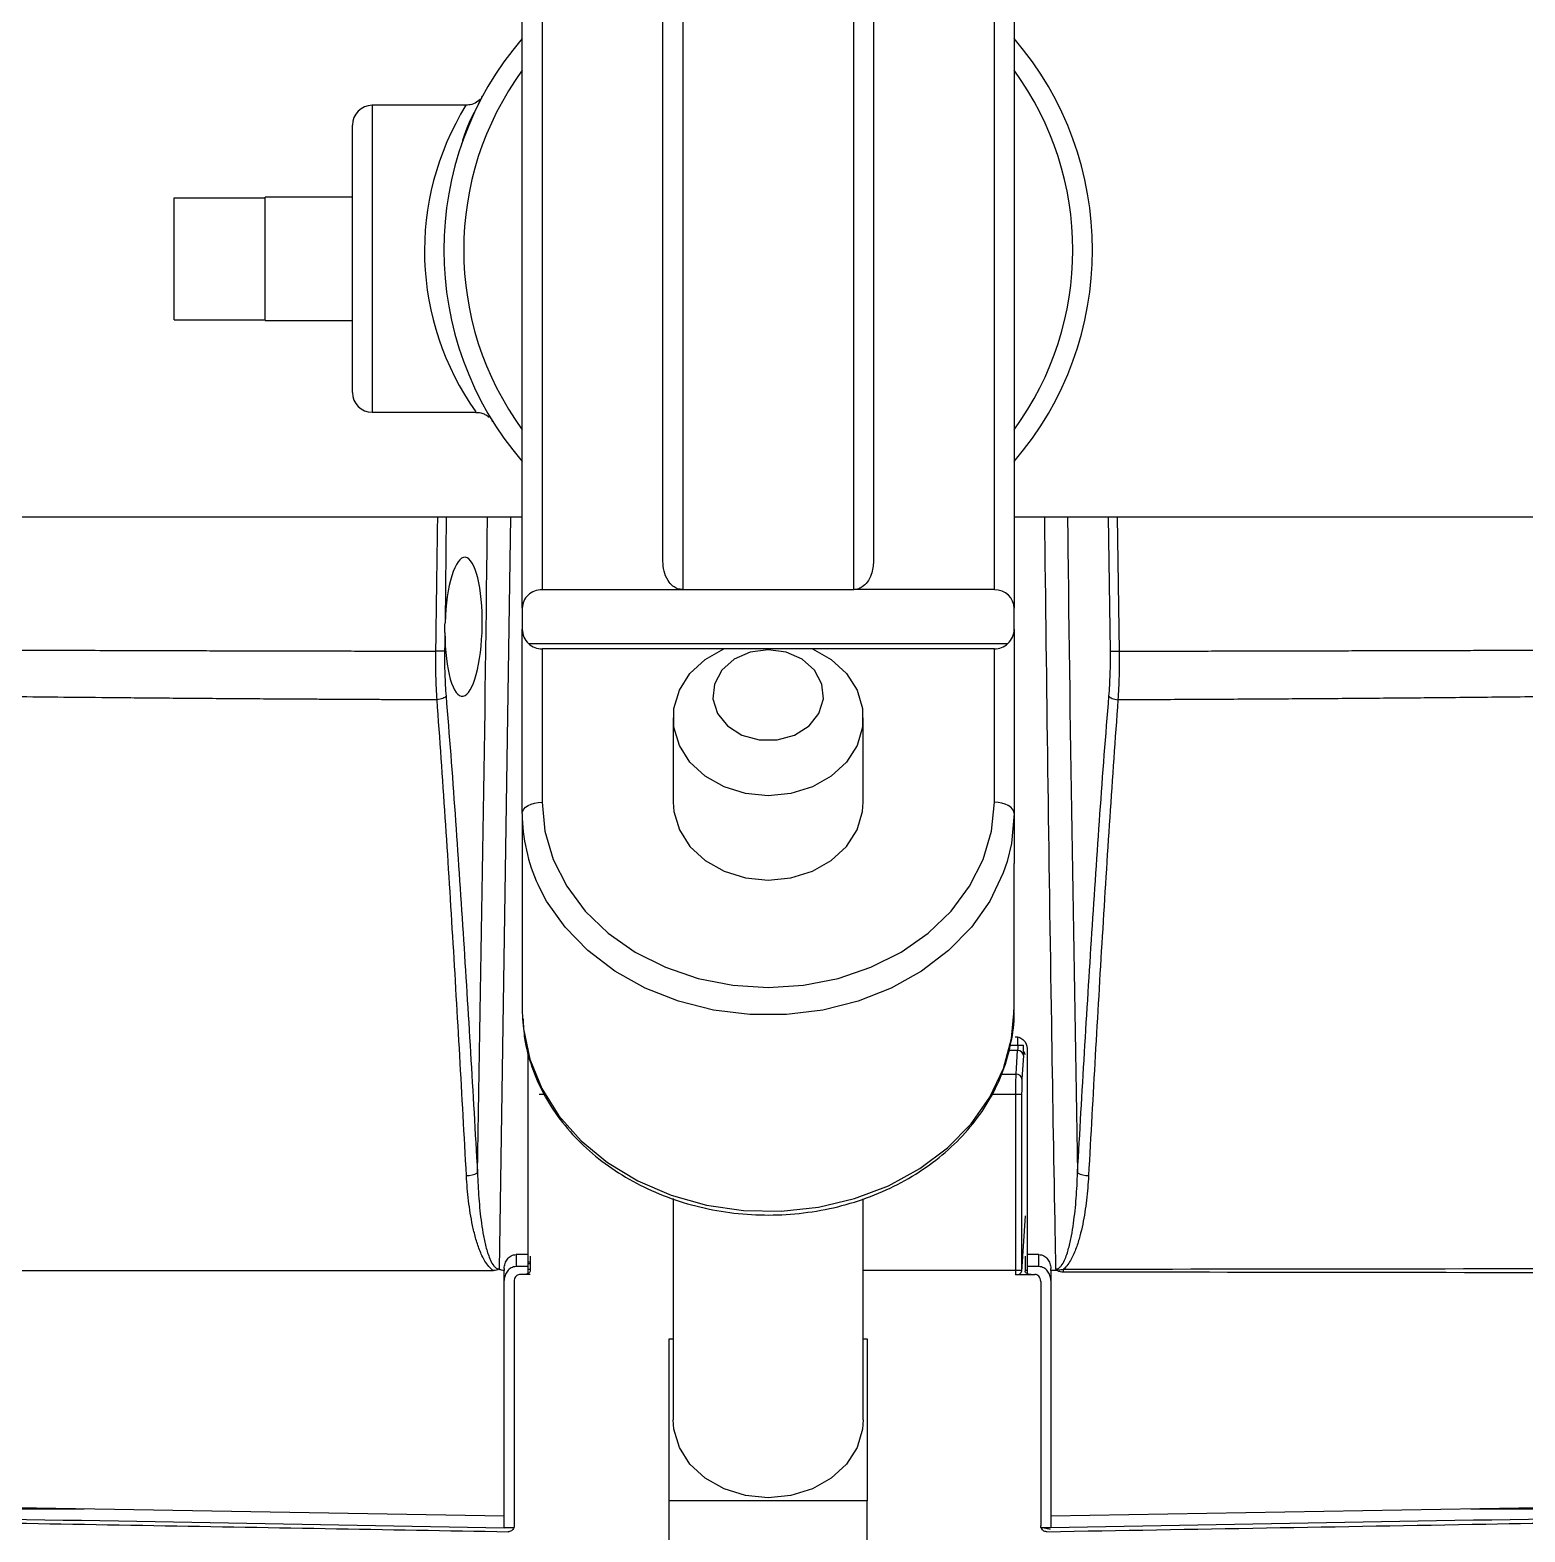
# Model space of a CAD drawing. Extents: x 14.8 to 109.8, y 1.6 to 86.6.
# Drawn here: x 47.126 to 50.901, y 67.342 to 71.133 of the extents above; entities that cross this region are included whole.
import ezdxf

# ---------------------------------------------------------------- set-up
doc = ezdxf.new("R2010")
doc.units = 0
doc.header["$MEASUREMENT"] = 0
doc.layers.add('OBJECT', color=7, linetype='CONTINUOUS')

msp = doc.modelspace()

# ---------------------------------------------------------------- linework, layer by layer
at = {"layer": 'OBJECT'}
for p, q in [((48.7238, 69.792), (48.7238, 71.8971)), ((48.7738, 71.8971), (48.7738, 69.7205)), ((49.2058, 69.7205), (49.2058, 71.8971)), ((49.2558, 71.8971), (49.2558, 69.792)), ((48.3688, 69.6735), (48.3688, 71.5568)), ((48.4188, 71.5568), (48.4188, 69.7205)), ((49.5608, 69.7205), (49.5608, 71.5568)), ((49.6108, 71.5568), (49.6108, 69.6735)), ((48.2264, 70.9431), (47.9898, 70.9431)), ((47.9898, 70.9431), (47.9898, 70.1681)), ((47.9398, 70.2181), (47.9398, 70.8931)), ((47.4898, 70.4016), (47.4898, 70.7096)), ((47.4898, 70.7096), (47.7198, 70.7096)), ((47.9398, 70.7116), (47.7198, 70.7116)), ((47.7198, 70.7096), (47.7198, 70.7116)), ((47.7198, 70.5805), (47.7198, 70.7096)), ((47.7198, 70.5307), (47.7198, 70.5805)), ((47.7198, 70.4016), (47.7198, 70.5307)), ((47.4898, 70.4016), (47.7198, 70.4016)), ((47.7198, 70.3996), (47.7198, 70.4016)), ((47.7198, 70.3996), (47.9398, 70.3996)), ((47.9898, 70.1681), (48.2515, 70.1681)), ((45.4673, 69.9043), (48.3688, 69.9043)), ((48.177, 69.9043), (48.1737, 69.6366)), ((48.3394, 69.9043), (48.3101, 68.0057)), ((49.6108, 69.9043), (52.5123, 69.9043)), ((49.8539, 69.5652), (49.8494, 69.9043)), ((49.8713, 69.9043), (49.8759, 69.5653)), ((48.4188, 69.7205), (48.7738, 69.7205)), ((48.7738, 69.7205), (49.2058, 69.7205)), ((49.5608, 69.7205), (49.2058, 69.7205)), ((48.3688, 69.6735), (48.3688, 69.6208)), ((49.6108, 69.6208), (49.6108, 69.6735)), ((48.3688, 69.1553), (48.3688, 69.6208)), ((49.6108, 69.6208), (49.6108, 69.1553)), ((48.3845, 69.5843), (49.595, 69.5843)), ((49.5608, 69.5708), (48.4188, 69.5708)), ((48.4188, 69.5708), (48.4188, 69.184)), ((49.5608, 69.184), (49.5608, 69.5708)), ((48.7498, 69.3968), (48.7498, 69.184)), ((49.2298, 69.184), (49.2298, 69.3968)), ((48.3688, 69.1553), (48.3688, 69.0297)), ((49.6108, 69.1553), (49.6108, 69.0297)), ((48.3688, 69.0297), (48.3688, 68.6598)), ((49.6108, 68.6598), (49.6108, 69.0297)), ((48.3688, 68.6598), (48.3693, 68.6383)), ((49.6201, 68.5704), (49.6201, 68.5911)), ((49.6194, 68.5574), (49.5972, 68.5574)), ((49.6201, 68.5704), (49.6347, 68.5704)), ((49.6342, 68.5444), (49.6306, 68.4849)), ((49.5791, 68.4979), (49.6158, 68.4979)), ((48.424, 68.4462), (48.4114, 68.4462)), ((49.6151, 68.4462), (49.5548, 68.4462)), ((49.6298, 68.4461), (49.6298, 68.0017)), ((48.7498, 68.1834), (48.7498, 67.625)), ((49.2298, 67.625), (49.2298, 68.1827)), ((49.6383, 68.1398), (49.6298, 67.9998)), ((48.3533, 68.0422), (48.3533, 68.0117)), ((48.3833, 68.0117), (48.3533, 68.0117)), ((48.3833, 68.0117), (48.3833, 68.0425)), ((48.3883, 68.0233), (48.3833, 68.0232)), ((48.3833, 68.0193), (48.3883, 68.0194)), ((48.3833, 67.9918), (48.3833, 68.0117)), ((48.3883, 68.0378), (48.3883, 68.0006)), ((49.6383, 68.0378), (49.6383, 68.0006)), ((49.6433, 68.0425), (49.6433, 68.0117)), ((49.6733, 68.0117), (49.6433, 68.0117)), ((49.6433, 68.0117), (49.6433, 67.9943)), ((49.6733, 68.0117), (49.6733, 68.0422)), ((48.3233, 68.0071), (48.3233, 68.0017)), ((48.3233, 67.3817), (48.3233, 68.0017)), ((48.3483, 67.9746), (48.3483, 67.3577)), ((48.3883, 68.0044), (48.3833, 68.0043)), ((49.6151, 68.0017), (49.2298, 68.0017)), ((49.6151, 67.9914), (49.6151, 68.0017)), ((49.6298, 68.0017), (49.6151, 68.0017)), ((49.6298, 68.0017), (49.6298, 67.9998)), ((49.6433, 68.0017), (49.6383, 68.0017)), ((49.6783, 67.9746), (49.6783, 67.3577)), ((49.7033, 68.0017), (49.7033, 68.0071)), ((49.7206, 68.0017), (49.7033, 68.0017)), ((49.7033, 68.0017), (49.7033, 67.3817)), ((48.7398, 67.4202), (48.7398, 67.8298)), ((48.7398, 67.8298), (48.7498, 67.8298)), ((49.2298, 67.8298), (49.2398, 67.8298)), ((49.2398, 67.8298), (49.2398, 67.4202)), ((48.3233, 67.3817), (45.3547, 67.4335)), ((49.2398, 67.4202), (48.7398, 67.4202)), ((48.7398, 67.3), (48.7398, 67.4202)), ((49.2398, 67.3), (49.2398, 67.4202)), ((52.6718, 67.4335), (49.7033, 67.3817)), ((46.9122, 67.4002), (47.2621, 67.4002)), ((48.3233, 67.3528), (48.3233, 67.3817)), ((49.7033, 67.3817), (49.7033, 67.3528)), ((50.7644, 67.4002), (51.1143, 67.4002)), ((48.3472, 67.3524), (48.3233, 67.3528)), ((49.7033, 67.3528), (49.6794, 67.3524)), ((49.6865, 67.3525), (49.7014, 67.3495))]:
    msp.add_line(p, q, dxfattribs=at)
at = {"layer": 'OBJECT', "flags": 128}
for points in [[(49.1015, 69.5708), (49.1489, 69.544), (49.1873, 69.5085), (49.2142, 69.4665), (49.228, 69.4205), (49.228, 69.3731), (49.2142, 69.3271), (49.1873, 69.2851), (49.1489, 69.2497), (49.1013, 69.2227), (49.0472, 69.2059), (48.9898, 69.2002), (48.9323, 69.2059), (48.8782, 69.2227), (48.8306, 69.2497), (48.7922, 69.2851), (48.7654, 69.3271), (48.7515, 69.3731), (48.7515, 69.4205), (48.7654, 69.4665), (48.7922, 69.5085), (48.8306, 69.544), (48.878, 69.5708)], [(48.9898, 69.5689), (48.9443, 69.5626), (48.9038, 69.5447), (48.8726, 69.5169), (48.854, 69.4823), (48.8502, 69.4447), (48.8615, 69.4081), (48.8868, 69.3765), (48.9231, 69.3533), (48.9667, 69.3411), (49.0128, 69.3411), (49.0564, 69.3533), (49.0928, 69.3765), (49.118, 69.4081), (49.1293, 69.4447), (49.1255, 69.4823), (49.107, 69.5169), (49.0757, 69.5447), (49.0352, 69.5626), (48.9898, 69.5689)], [(48.3688, 69.1553), (48.3697, 69.1609), (48.3726, 69.1663), (48.3772, 69.1713), (48.3834, 69.1756), (48.391, 69.1792), (48.3996, 69.1818), (48.409, 69.1835), (48.4188, 69.184)], [(48.4188, 69.184), (48.4258, 69.1108), (48.4467, 69.0395), (48.481, 68.9717), (48.5278, 68.9091), (48.586, 68.8533), (48.6541, 68.8056), (48.7305, 68.7673), (48.8133, 68.7392), (48.9004, 68.722), (48.9898, 68.7163), (49.0791, 68.722), (49.1662, 68.7392), (49.249, 68.7673), (49.3254, 68.8056), (49.3935, 68.8533), (49.4517, 68.9091), (49.4985, 68.9717), (49.5328, 69.0395), (49.5537, 69.1108), (49.5608, 69.184)], [(48.7498, 69.184), (48.7515, 69.1603), (48.7654, 69.1143), (48.7922, 69.0723), (48.8306, 69.0369), (48.8782, 69.0099), (48.9323, 68.9931), (48.9898, 68.9874)], [(48.9898, 68.9874), (49.0472, 68.9931), (49.1013, 69.0099), (49.1489, 69.0369), (49.1873, 69.0723), (49.2142, 69.1143), (49.228, 69.1603), (49.2298, 69.184)], [(49.6108, 69.1553), (49.6098, 69.1609), (49.607, 69.1663), (49.6023, 69.1713), (49.5961, 69.1756), (49.5885, 69.1792), (49.5799, 69.1818), (49.5705, 69.1835), (49.5608, 69.184)], [(49.6108, 69.1553), (49.6038, 69.0795), (49.593, 69.0347)], [(49.593, 69.0347), (49.5832, 69.0054), (49.5493, 68.9346), (49.5029, 68.8688), (49.445, 68.8093), (49.3769, 68.7576), (49.3003, 68.7148), (49.2166, 68.6818), (49.1279, 68.6594), (49.0362, 68.6481), (48.9433, 68.6481), (48.8516, 68.6594), (48.7629, 68.6818), (48.6793, 68.7148), (48.6026, 68.7576), (48.5345, 68.8093), (48.4767, 68.8688), (48.4303, 68.9346), (48.409, 68.9751)], [(48.3693, 68.6383), (48.3715, 68.6116), (48.3877, 68.5351), (48.4179, 68.4614), (48.4614, 68.3924), (48.5173, 68.3297), (48.5842, 68.2746), (48.6605, 68.2285), (48.7445, 68.1924), (48.8342, 68.1673), (48.9276, 68.1536), (49.0224, 68.1518), (49.1164, 68.1618), (49.2075, 68.1834), (49.2935, 68.2161), (49.3725, 68.2592), (49.4425, 68.3116), (49.5019, 68.3721), (49.5494, 68.4393), (49.5839, 68.5117), (49.6045, 68.5875), (49.6108, 68.6598)], [(49.6158, 68.4979), (49.6167, 68.5128), (49.6194, 68.5574)], [(48.9898, 67.4284), (48.9323, 67.4342), (48.8782, 67.451), (48.8306, 67.4779), (48.7922, 67.5134), (48.7654, 67.5553), (48.7515, 67.6013), (48.7498, 67.625)], [(49.2298, 67.625), (49.228, 67.6013), (49.2142, 67.5553), (49.1873, 67.5134), (49.1489, 67.4779), (49.1013, 67.451), (49.0472, 67.4342), (48.9898, 67.4284)]]:
    msp.add_lwpolyline(points, dxfattribs=at)
at = {"layer": 'OBJECT'}
for centre, radius, start, end in [((48.9898, 70.5778), 0.819, 139.3094, 220.6906), ((48.9898, 70.5778), 0.819, 319.3094, 40.6906), ((48.9898, 70.5778), 0.769, 143.8565, 216.1435), ((48.9898, 70.5778), 0.769, 323.8565, 36.1435), ((47.9898, 70.8931), 0.05, 90, 180), ((48.8216, 70.5751), 0.6997, 148.268, 215.4449), ((47.9898, 70.2181), 0.05, 180, 270), ((48.4188, 69.6208), 0.05, 180, 226.8214), ((49.5608, 69.6208), 0.05, 313.1786, 0), ((48.4188, 69.6208), 0.05, 226.8214, 270), ((49.5608, 69.6208), 0.05, 270, 313.1786), ((48.7988, 69.1569), 0.4301, 180.2015, 204.999), ((49.6199, 68.543), 0.0144, 5.4895, 92.1134), ((49.6163, 68.4835), 0.0144, 5.4895, 92.1165), ((49.6184, 67.5557), 0.8905, 89.2674, 90.2126), ((48.229, 68.2922), 0.0508, 268.6038, 301.4702), ((49.7975, 68.2922), 0.0508, 238.5298, 271.3962), ((48.5009, 68.8034), 1.4596, 326.6812, 326.801), ((48.5313, 67.9988), 1.2043, 359.953, 0.3221)]:
    msp.add_arc(centre, radius, start, end, dxfattribs=at)
for centre, major_axis, ratio, start_param, end_param in [((48.2205, 69.6267), (0.0034, 0.1756), 0.267858, 1.657673, 7.802583), ((48.4188, 69.6735), (0.05, 0), 0.938361, 1.570796, 3.141593), ((49.5608, 69.6735), (0.05, 0), 0.938361, 0, 1.570796), ((49.6148, 68.0001), (0.015, 0), 0.57735, 4.732452, 6.248279), ((49.0133, 85.3085), (30, 0), 0.57735, 4.732452, 4.733224)]:
    msp.add_ellipse(centre, major_axis=major_axis, ratio=ratio, start_param=start_param, end_param=end_param, dxfattribs=at)
for points, knots in [([(48.2164, 70.8457), (48.2173, 70.8487), (48.2289, 70.8898), (48.2485, 70.9258), (48.2647, 70.9591), (48.268, 70.9651), (48.2697, 70.9681)], [0, 0, 0, 0, 0.037851, 0.511785, 0.75595, 1, 1, 1, 1]), ([(48.2618, 70.9583), (48.2601, 70.9565), (48.2545, 70.9507), (48.2422, 70.9444), (48.2314, 70.9437), (48.2264, 70.9434)], [0, 0, 0, 0, 0.179335, 0.61954, 1, 1, 1, 1]), ([(48.2514, 70.1677), (48.2546, 70.1677), (48.2617, 70.1678), (48.2717, 70.1645), (48.2798, 70.1603), (48.2837, 70.1569), (48.2852, 70.1556)], [0, 0, 0, 0, 0.2588642, 0.5765054, 0.8430141, 1, 1, 1, 1]), ([(48.2944, 70.1451), (48.2945, 70.1449), (48.2952, 70.1438), (48.2937, 70.146), (48.2885, 70.155), (48.2857, 70.1598)], [0, 0, 0, 0, 0.078619, 0.511427, 1, 1, 1, 1]), ([(48.1506, 69.5653), (48.1509, 69.5853), (48.1523, 69.6853), (48.154, 69.7983), (48.1552, 69.8913), (48.1554, 69.9043)], [0, 0, 0, 0, 0.176949, 0.884745, 1, 1, 1, 1]), ([(48.2556, 68.2489), (48.265, 68.7898), (48.2747, 69.3416), (48.2807, 69.8933), (48.2808, 69.9043)], [0, 0, 0, 0, 0.980101, 1, 1, 1, 1]), ([(49.7164, 68.0057), (49.7156, 68.046), (49.7119, 68.253), (49.7008, 68.8859), (49.6933, 69.4784), (49.6879, 69.9043)], [0, 0, 0, 0, 0.063754, 0.327048, 1, 1, 1, 1]), ([(49.7457, 69.9043), (49.7458, 69.8939), (49.7518, 69.3423), (49.7615, 68.7904), (49.7709, 68.2489)], [0, 0, 0, 0, 0.018774, 1, 1, 1, 1]), ([(48.7738, 69.7205), (48.7693, 69.721), (48.7604, 69.722), (48.7473, 69.7301), (48.7346, 69.7449), (48.7255, 69.7668), (48.7243, 69.7838), (48.7238, 69.792)], [0, 0, 0, 0, 0.138344, 0.27604, 0.470201, 0.742049, 1, 1, 1, 1]), ([(49.2558, 69.792), (49.2548, 69.7808), (49.2531, 69.7619), (49.2414, 69.74), (49.2288, 69.7275), (49.2166, 69.7214), (49.209, 69.7207), (49.2058, 69.7205)], [0, 0, 0, 0, 0.35028, 0.585229, 0.760499, 0.899707, 1, 1, 1, 1]), ([(45.6591, 69.5648), (45.6644, 69.5648), (45.675, 69.5649), (45.6912, 69.5649), (45.7077, 69.565), (45.7245, 69.5651), (45.7416, 69.5652), (45.7589, 69.5652), (45.7766, 69.5653), (45.7946, 69.5654), (45.8129, 69.5655), (45.8315, 69.5656), (45.8504, 69.5657), (45.8695, 69.5658), (45.889, 69.5659), (45.9087, 69.566), (45.9288, 69.566), (45.9491, 69.5661), (45.9697, 69.5662), (45.9905, 69.5663), (46.0117, 69.5664), (46.0331, 69.5666), (46.0548, 69.5667), (46.0767, 69.5668), (46.099, 69.5669), (46.1215, 69.567), (46.1443, 69.5671), (46.1673, 69.5672), (46.1906, 69.5673), (46.2141, 69.5674), (46.2379, 69.5676), (46.262, 69.5677), (46.2863, 69.5678), (46.3109, 69.5679), (46.3357, 69.568), (46.3607, 69.5682), (46.386, 69.5683), (46.4116, 69.5684), (46.4374, 69.5686), (46.4634, 69.5687), (46.4896, 69.5688), (46.5161, 69.569), (46.5428, 69.5691), (46.5698, 69.5692), (46.5969, 69.5694), (46.6243, 69.5695), (46.6519, 69.5696), (46.6769, 69.5699), (46.7109, 69.5697), (46.766, 69.5695), (46.8445, 69.5691), (46.9333, 69.5687), (47.0492, 69.5682), (47.1981, 69.5677), (47.3437, 69.5672), (47.4523, 69.5668), (47.5199, 69.5666), (47.588, 69.5665), (47.6567, 69.5663), (47.7259, 69.5661), (47.7956, 69.5659), (47.8658, 69.5658), (47.9364, 69.5657), (48.0074, 69.5655), (48.0787, 69.5654), (48.1266, 69.5653), (48.1506, 69.5653)], [0, 0, 0, 0, 0.010855, 0.021709, 0.032564, 0.043419, 0.054273, 0.065128, 0.075982, 0.086837, 0.097692, 0.108546, 0.119401, 0.130256, 0.14111, 0.151965, 0.162819, 0.173674, 0.184529, 0.195383, 0.206238, 0.217092, 0.227947, 0.238801, 0.249656, 0.260511, 0.271365, 0.28222, 0.293074, 0.303929, 0.314783, 0.325638, 0.336493, 0.347347, 0.358202, 0.369056, 0.379911, 0.390765, 0.40162, 0.412474, 0.423329, 0.434183, 0.445038, 0.455892, 0.466747, 0.477601, 0.488456, 0.49931, 0.506823, 0.527968, 0.562745, 0.595546, 0.626232, 0.68859, 0.753062, 0.775529, 0.797991, 0.820451, 0.842907, 0.865359, 0.887808, 0.910253, 0.932695, 0.955134, 0.977569, 1, 1, 1, 1]), ([(48.1535, 69.4423), (48.1522, 69.4619), (48.1514, 69.4822), (48.1504, 69.5234), (48.1503, 69.5443), (48.1506, 69.5653)], [0, 0, 0, 0, 0.5, 0.5, 1, 1, 1, 1]), ([(48.1726, 69.5652), (48.1712, 69.5652), (48.1684, 69.5652), (48.1607, 69.5652), (48.1558, 69.5652), (48.1506, 69.5653)], [0, 0, 0, 0, 0.5, 0.5, 1, 1, 1, 1]), ([(48.1726, 69.5652), (48.1723, 69.5458), (48.1725, 69.5265), (48.1738, 69.4884), (48.1748, 69.4697), (48.1763, 69.4516)], [0, 0, 0, 0, 0.5, 0.5, 1, 1, 1, 1]), ([(49.8502, 69.4516), (49.8517, 69.4697), (49.8527, 69.4883), (49.854, 69.5264), (49.8542, 69.5458), (49.8539, 69.5652)], [0, 0, 0, 0, 0.5, 0.5, 1, 1, 1, 1]), ([(49.8539, 69.5652), (49.8553, 69.5652), (49.8581, 69.5652), (49.8658, 69.5652), (49.8707, 69.5652), (49.8759, 69.5653)], [0, 0, 0, 0, 0.5, 0.5, 1, 1, 1, 1]), ([(49.8759, 69.5653), (49.8762, 69.5443), (49.8761, 69.5233), (49.8752, 69.4821), (49.8743, 69.4619), (49.873, 69.4423)], [0, 0, 0, 0, 0.5, 0.5, 1, 1, 1, 1]), ([(49.8759, 69.5653), (49.8876, 69.5653), (49.9108, 69.5653), (49.9456, 69.5654), (49.9803, 69.5654), (50.0149, 69.5655), (50.0494, 69.5656), (50.0838, 69.5656), (50.1181, 69.5657), (50.1523, 69.5658), (50.1864, 69.5658), (50.2204, 69.5659), (50.2543, 69.566), (50.2881, 69.5661), (50.3218, 69.5661), (50.3553, 69.5662), (50.3887, 69.5663), (50.422, 69.5664), (50.4552, 69.5665), (50.4882, 69.5666), (50.5211, 69.5666), (50.5538, 69.5667), (50.5864, 69.5668), (50.6189, 69.5669), (50.6512, 69.567), (50.6833, 69.5671), (50.7153, 69.5672), (50.7472, 69.5673), (50.7789, 69.5674), (50.8104, 69.5675), (50.8418, 69.5677), (50.873, 69.5678), (50.904, 69.5679), (50.9348, 69.568), (50.9655, 69.5681), (50.996, 69.5682), (51.0263, 69.5683), (51.0564, 69.5685), (51.0863, 69.5686), (51.1161, 69.5687), (51.1456, 69.5689), (51.175, 69.569), (51.2041, 69.5691), (51.2331, 69.5693), (51.2618, 69.5694), (51.2903, 69.5695), (51.3187, 69.5697), (51.3526, 69.5699), (51.4127, 69.5696), (51.5179, 69.5692), (51.6595, 69.5685), (51.8051, 69.5677), (51.9138, 69.5671), (51.989, 69.5667), (52.0407, 69.5664), (52.0898, 69.5662), (52.1364, 69.5659), (52.1806, 69.5657), (52.2224, 69.5655), (52.2619, 69.5653), (52.2992, 69.5651), (52.3344, 69.5649), (52.3564, 69.5648), (52.3674, 69.5648)], [0, 0, 0, 0, 0.010885, 0.02177, 0.032656, 0.043541, 0.054426, 0.065311, 0.076196, 0.087082, 0.097967, 0.108852, 0.119737, 0.130622, 0.141508, 0.152393, 0.163278, 0.174163, 0.185048, 0.195933, 0.206819, 0.217704, 0.228589, 0.239474, 0.250359, 0.261244, 0.27213, 0.283015, 0.2939, 0.304785, 0.31567, 0.326555, 0.33744, 0.348326, 0.359211, 0.370096, 0.380981, 0.391866, 0.402751, 0.413636, 0.424521, 0.435407, 0.446292, 0.457177, 0.468062, 0.478947, 0.489832, 0.500717, 0.518358, 0.560412, 0.626874, 0.695576, 0.753854, 0.780728, 0.8071, 0.83297, 0.858337, 0.883203, 0.907566, 0.931428, 0.954787, 0.977645, 1, 1, 1, 1]), ([(48.1535, 69.4423), (48.1405, 69.4423), (48.1145, 69.4424), (48.0757, 69.4426), (48.0371, 69.4427), (47.9986, 69.4429), (47.9602, 69.4431), (47.9221, 69.4433), (47.884, 69.4435), (47.8462, 69.4437), (47.8085, 69.4439), (47.771, 69.4441), (47.7337, 69.4444), (47.6966, 69.4446), (47.6597, 69.4449), (47.6229, 69.4451), (47.5864, 69.4454), (47.55, 69.4457), (47.5139, 69.446), (47.4779, 69.4462), (47.4422, 69.4465), (47.4067, 69.4468), (47.3399, 69.4474), (47.2427, 69.4484), (47.117, 69.4496), (46.9941, 69.451), (46.8742, 69.4524), (46.7576, 69.4538), (46.6701, 69.4552), (46.609, 69.4559), (46.5711, 69.4559), (46.5298, 69.4557), (46.4838, 69.4551), (46.4349, 69.4544), (46.3841, 69.4537), (46.3039, 69.4526), (46.1917, 69.4509), (46.0832, 69.4493), (46.0031, 69.4482), (45.9528, 69.4474), (45.9048, 69.4467), (45.859, 69.4461), (45.8154, 69.4455), (45.774, 69.4449), (45.7347, 69.4444), (45.6974, 69.4439), (45.6621, 69.4434), (45.6399, 69.4431), (45.6288, 69.443)], [0, 0, 0, 0, 0.011923, 0.02383, 0.035721, 0.047595, 0.059452, 0.071293, 0.083117, 0.094924, 0.106713, 0.118486, 0.130241, 0.14198, 0.1537, 0.165404, 0.17709, 0.188758, 0.200409, 0.212042, 0.223657, 0.235255, 0.246834, 0.289389, 0.331879, 0.374305, 0.416667, 0.458964, 0.501139, 0.514279, 0.528868, 0.545021, 0.562954, 0.584083, 0.605283, 0.626511, 0.686422, 0.753925, 0.780142, 0.806011, 0.831527, 0.856687, 0.881488, 0.905926, 0.929999, 0.953705, 0.977039, 1, 1, 1, 1]), ([(48.1763, 69.4516), (48.175, 69.4496), (48.172, 69.4476), (48.164, 69.4444), (48.1589, 69.443), (48.1535, 69.4423)], [0, 0, 0, 0, 0.5, 0.5, 1, 1, 1, 1]), ([(48.1763, 69.4516), (48.1844, 69.3532), (48.1919, 69.2541), (48.2061, 69.0548), (48.2128, 68.9547), (48.2322, 68.6534), (48.2441, 68.4514), (48.2556, 68.2489)], [0, 0, 0, 0, 0.25, 0.25, 0.5, 0.5, 1, 1, 1, 1]), ([(49.7709, 68.2489), (49.7824, 68.4514), (49.7943, 68.6534), (49.8137, 68.9547), (49.8204, 69.0548), (49.8346, 69.2541), (49.8421, 69.3532), (49.8502, 69.4516)], [0, 0, 0, 0, 0.5, 0.5, 0.75, 0.75, 1, 1, 1, 1]), ([(49.8502, 69.4516), (49.8516, 69.4496), (49.8545, 69.4476), (49.8625, 69.4444), (49.8676, 69.443), (49.873, 69.4423)], [0, 0, 0, 0, 0.5, 0.5, 1, 1, 1, 1]), ([(52.3977, 69.443), (52.3919, 69.4431), (52.3804, 69.4432), (52.3625, 69.4434), (52.3442, 69.4437), (52.3253, 69.4439), (52.3058, 69.4442), (52.2857, 69.4445), (52.2651, 69.4447), (52.2439, 69.445), (52.2222, 69.4453), (52.1998, 69.4456), (52.1768, 69.446), (52.1532, 69.4463), (52.1291, 69.4466), (52.1042, 69.447), (52.0788, 69.4474), (52.0527, 69.4477), (52.026, 69.4481), (51.9987, 69.4485), (51.941, 69.4494), (51.8418, 69.4508), (51.7222, 69.4526), (51.6174, 69.454), (51.549, 69.4551), (51.488, 69.4558), (51.4353, 69.4558), (51.3924, 69.4556), (51.3484, 69.455), (51.2915, 69.4543), (51.2108, 69.4532), (51.12, 69.4521), (50.9977, 69.4506), (50.8448, 69.449), (50.6932, 69.4475), (50.5808, 69.4465), (50.5055, 69.4459), (50.4292, 69.4453), (50.3521, 69.4448), (50.2742, 69.4443), (50.1954, 69.4438), (50.1159, 69.4433), (50.0356, 69.4429), (49.9547, 69.4426), (49.9003, 69.4424), (49.873, 69.4423)], [0, 0, 0, 0, 0.012038, 0.02418, 0.036425, 0.048774, 0.061225, 0.073778, 0.086433, 0.09919, 0.112047, 0.125006, 0.138064, 0.151222, 0.16448, 0.177836, 0.191291, 0.204843, 0.218493, 0.232239, 0.246081, 0.304039, 0.373495, 0.405327, 0.437053, 0.458042, 0.478512, 0.498868, 0.507158, 0.528357, 0.562429, 0.595806, 0.626125, 0.691572, 0.753167, 0.777504, 0.801919, 0.826413, 0.850984, 0.875632, 0.900357, 0.925156, 0.950031, 0.974979, 1, 1, 1, 1]), ([(48.2278, 68.2414), (48.2168, 68.4436), (48.2054, 68.6452), (48.1872, 68.9461), (48.1809, 69.046), (48.1677, 69.245), (48.1609, 69.344), (48.1535, 69.4423)], [0, 0, 0, 0, 0.5, 0.5, 0.75, 0.75, 1, 1, 1, 1]), ([(49.873, 69.4423), (49.8657, 69.344), (49.8588, 69.245), (49.8456, 69.046), (49.8393, 68.9461), (49.8211, 68.6452), (49.8097, 68.4436), (49.7987, 68.2414)], [0, 0, 0, 0, 0.25, 0.25, 0.5, 0.5, 1, 1, 1, 1]), ([(48.3707, 68.6374), (48.3716, 68.6208), (48.3737, 68.5797), (48.3914, 68.5156), (48.4213, 68.4466), (48.463, 68.382), (48.5151, 68.3229), (48.5768, 68.2705), (48.6468, 68.2259), (48.7237, 68.1899), (48.8061, 68.1633), (48.8922, 68.1467), (48.9803, 68.1404), (49.0686, 68.1445), (49.1554, 68.1589), (49.239, 68.1835), (49.3176, 68.2178), (49.3896, 68.2611), (49.4536, 68.3125), (49.5081, 68.3711), (49.552, 68.4357), (49.5848, 68.5047), (49.6041, 68.5768), (49.6123, 68.6292), (49.6103, 68.6568), (49.6101, 68.6599)], [0, 0, 0, 0, 0.030719, 0.075911, 0.121153, 0.166531, 0.212088, 0.257827, 0.303719, 0.349725, 0.395809, 0.441942, 0.488108, 0.534301, 0.580516, 0.62675, 0.672997, 0.719237, 0.76544, 0.81156, 0.857541, 0.903332, 0.948906, 0.99428, 1, 1, 1, 1]), ([(49.6138, 68.5922), (49.6177, 68.5922), (49.6215, 68.5913), (49.6287, 68.5883), (49.6319, 68.586), (49.6401, 68.5778), (49.6433, 68.5701), (49.6433, 68.5622)], [0, 0, 0, 0, 0.25, 0.25, 0.5, 0.5, 1, 1, 1, 1]), ([(48.3833, 68.0425), (48.3833, 68.0858), (48.3833, 68.1506), (48.3833, 68.2155), (48.3833, 68.2588), (48.3833, 68.2804), (48.3833, 68.3888), (48.3833, 68.4755), (48.3833, 68.5622)], [0, 0, 0, 0, 0.25, 0.375, 0.375, 0.5, 0.5, 1, 1, 1, 1]), ([(49.6009, 68.5704), (49.607, 68.5704), (49.6134, 68.5704), (49.6198, 68.5704), (49.6201, 68.5704)], [0, 0, 0, 0, 0.956696, 1, 1, 1, 1]), ([(49.6201, 68.5704), (49.62, 68.5687), (49.62, 68.5653), (49.6198, 68.5606), (49.6195, 68.5585), (49.6194, 68.5574)], [0, 0, 0, 0, 0.321426, 0.643145, 1, 1, 1, 1]), ([(49.6342, 68.5444), (49.6342, 68.5446), (49.6343, 68.5465), (49.6345, 68.5513), (49.6347, 68.5603), (49.6347, 68.567), (49.6347, 68.5704)], [0, 0, 0, 0, 0.0348873, 0.3567333, 0.6783651, 1, 1, 1, 1]), ([(49.6383, 68.5467), (49.6382, 68.5488), (49.638, 68.5513), (49.6366, 68.5533), (49.6362, 68.5538)], [0, 0, 0, 0, 0.78774, 1, 1, 1, 1]), ([(49.6433, 68.5622), (49.6433, 68.476), (49.6433, 68.3898), (49.6433, 68.2928), (49.6433, 68.2819), (49.6433, 68.2601), (49.6433, 68.2275), (49.6433, 68.1513), (49.6433, 68.086), (49.6433, 68.0425)], [0, 0, 0, 0, 0.5, 0.5, 0.5625, 0.5625, 0.625, 0.75, 1, 1, 1, 1]), ([(49.6151, 68.4462), (49.6152, 68.4535), (49.6152, 68.4676), (49.6154, 68.486), (49.6157, 68.4939), (49.6158, 68.4979)], [0, 0, 0, 0, 0.352481, 0.676283, 1, 1, 1, 1]), ([(49.6306, 68.4849), (49.6305, 68.4819), (49.6302, 68.476), (49.6299, 68.4621), (49.6298, 68.4516), (49.6298, 68.4461)], [0, 0, 0, 0, 0.323781, 0.647578, 1, 1, 1, 1]), ([(49.6151, 68.0017), (49.6151, 68.0117), (49.6151, 68.0617), (49.6151, 68.2099), (49.6151, 68.348), (49.6151, 68.4462)], [0, 0, 0, 0, 0.0675, 0.3375, 1, 1, 1, 1]), ([(48.2965, 68.0017), (48.2917, 68.0045), (48.2876, 68.0082), (48.2805, 68.0163), (48.2774, 68.0208), (48.269, 68.0346), (48.2646, 68.0444), (48.2569, 68.0643), (48.2536, 68.0746), (48.2479, 68.095), (48.2455, 68.1053), (48.239, 68.1364), (48.2357, 68.1572), (48.2307, 68.1991), (48.2289, 68.2202), (48.2278, 68.2414)], [0, 0, 0, 0, 0.0625, 0.0625, 0.125, 0.125, 0.25, 0.25, 0.375, 0.375, 0.5, 0.5, 0.75, 0.75, 1, 1, 1, 1]), ([(48.2556, 68.2489), (48.2563, 68.2275), (48.2574, 68.2062), (48.2607, 68.1636), (48.2628, 68.1424), (48.2672, 68.1107), (48.2689, 68.1001), (48.2729, 68.0791), (48.2752, 68.0686), (48.2808, 68.0479), (48.284, 68.0376), (48.2907, 68.0229), (48.2932, 68.0182), (48.2983, 68.0118), (48.3002, 68.0098), (48.3047, 68.0067), (48.3074, 68.0056), (48.3101, 68.0057)], [0, 0, 0, 0, 0.25, 0.25, 0.5, 0.5, 0.625, 0.625, 0.75, 0.75, 0.875, 0.875, 0.9375, 0.9375, 0.96875, 0.96875, 1, 1, 1, 1]), ([(49.7164, 68.0057), (49.7192, 68.0056), (49.7218, 68.0067), (49.7263, 68.0098), (49.7282, 68.0118), (49.7332, 68.0182), (49.7358, 68.0229), (49.7425, 68.0375), (49.7457, 68.0478), (49.7513, 68.0684), (49.7536, 68.0789), (49.7576, 68.1), (49.7592, 68.1105), (49.7637, 68.1422), (49.7659, 68.1635), (49.7691, 68.2061), (49.7703, 68.2275), (49.7709, 68.2489)], [0, 0, 0, 0, 0.03125, 0.03125, 0.0625, 0.0625, 0.125, 0.125, 0.25, 0.25, 0.375, 0.375, 0.5, 0.5, 0.75, 0.75, 1, 1, 1, 1]), ([(49.7987, 68.2414), (49.7976, 68.2208), (49.7959, 68.2002), (49.7911, 68.1593), (49.788, 68.139), (49.7818, 68.1087), (49.7795, 68.0987), (49.7741, 68.0787), (49.7711, 68.0687), (49.7639, 68.0491), (49.7598, 68.0396), (49.7523, 68.0258), (49.7495, 68.0213), (49.7432, 68.0129), (49.7397, 68.0089), (49.7355, 68.0055)], [0, 0, 0, 0, 0.25, 0.25, 0.5, 0.5, 0.625, 0.625, 0.75, 0.75, 0.875, 0.875, 0.9375, 0.9375, 1, 1, 1, 1]), ([(48.3233, 68.0071), (48.3233, 68.0114), (48.3239, 68.0156), (48.3266, 68.0237), (48.3286, 68.0275), (48.3339, 68.0341), (48.3372, 68.037), (48.3447, 68.041), (48.3489, 68.0421), (48.3533, 68.0422)], [0, 0, 0, 0, 0.25, 0.25, 0.5, 0.5, 0.75, 0.75, 1, 1, 1, 1]), ([(48.3533, 68.0117), (48.349, 68.0117), (48.3448, 68.0106), (48.3373, 68.0068), (48.334, 68.004), (48.3286, 67.9974), (48.3266, 67.9936), (48.3239, 67.9855), (48.3233, 67.9813), (48.3233, 67.9771)], [0, 0, 0, 0, 0.25, 0.25, 0.5, 0.5, 0.75, 0.75, 1, 1, 1, 1]), ([(49.6733, 68.0422), (49.6776, 68.0421), (49.6817, 68.041), (49.6892, 68.037), (49.6926, 68.0342), (49.6979, 68.0275), (49.6999, 68.0237), (49.7026, 68.0156), (49.7033, 68.0114), (49.7033, 68.0071)], [0, 0, 0, 0, 0.25, 0.25, 0.5, 0.5, 0.75, 0.75, 1, 1, 1, 1]), ([(49.7033, 67.9771), (49.7033, 67.9814), (49.7026, 67.9855), (49.6999, 67.9935), (49.6979, 67.9973), (49.6926, 68.0039), (49.6893, 68.0067), (49.6818, 68.0106), (49.6776, 68.0117), (49.6733, 68.0117)], [0, 0, 0, 0, 0.25, 0.25, 0.5, 0.5, 0.75, 0.75, 1, 1, 1, 1]), ([(46.7641, 68.0017), (46.903, 68.0017), (47.2169, 68.0017), (47.5309, 68.0017), (47.706, 68.0017)], [0.31813644, 0.31813644, 0.31813644, 0.31813644, 0.35187319, 0.3943387, 0.3943387, 0.3943387, 0.3943387]), ([(47.706, 68.0017), (47.8362, 68.0017), (48.022, 68.0017), (48.2078, 68.0017), (48.2633, 68.0017)], [0.3943387, 0.3943387, 0.3943387, 0.3943387, 0.4259366, 0.43938967, 0.43938967, 0.43938967, 0.43938967]), ([(48.3233, 68.0017), (48.3209, 68.0018), (48.3186, 68.0021), (48.3152, 68.0031), (48.3141, 68.0035), (48.3125, 68.0043), (48.3119, 68.0045), (48.3112, 68.005), (48.3109, 68.0051), (48.3105, 68.0054), (48.3104, 68.0055), (48.3102, 68.0056), (48.31, 68.0055), (48.3079, 68.0042), (48.3057, 68.0032), (48.3012, 68.002), (48.2989, 68.0017), (48.2965, 68.0017)], [0, 0, 0, 0, 0.25, 0.25, 0.375, 0.375, 0.4375, 0.4375, 0.46875, 0.46875, 0.484375, 0.484375, 0.5, 0.5, 0.75, 0.75, 1, 1, 1, 1]), ([(48.3233, 68.0017), (48.3209, 68.0018), (48.3187, 68.0021), (48.3142, 68.0033), (48.312, 68.0044), (48.3101, 68.0057)], [0, 0, 0, 0, 0.5, 0.5, 1, 1, 1, 1]), ([(48.3637, 67.9922), (48.3621, 67.992), (48.3591, 67.9918), (48.3549, 67.9894), (48.3515, 67.9858), (48.3488, 67.9808), (48.3485, 67.9768), (48.3483, 67.9746)], [0, 0, 0, 0, 0.176736, 0.353085, 0.539296, 0.749724, 1, 1, 1, 1]), ([(48.3883, 67.9917), (48.3849, 67.9918), (48.3783, 67.9919), (48.3701, 67.992), (48.3652, 67.9921), (48.3637, 67.9922)], [0, 0, 0, 0, 0.406586, 0.813171, 1, 1, 1, 1]), ([(48.3883, 68.0006), (48.388, 67.9993), (48.3875, 67.9969), (48.3836, 67.9941), (48.3788, 67.9924), (48.3749, 67.9919), (48.3731, 67.9919), (48.3729, 67.9919)], [0, 0, 0, 0, 0.2981, 0.554523, 0.782103, 0.975847, 1, 1, 1, 1]), ([(49.6536, 67.9919), (49.6521, 67.992), (49.6491, 67.9921), (49.645, 67.9932), (49.6415, 67.995), (49.6388, 67.9975), (49.6385, 67.9995), (49.6383, 68.0006)], [0, 0, 0, 0, 0.175946, 0.351567, 0.535605, 0.742634, 1, 1, 1, 1]), ([(49.6383, 67.9917), (49.6416, 67.9918), (49.6483, 67.9919), (49.6565, 67.992), (49.6613, 67.9921), (49.6629, 67.9922)], [0, 0, 0, 0, 0.406586, 0.813171, 1, 1, 1, 1]), ([(49.6783, 67.9746), (49.678, 67.9772), (49.6774, 67.982), (49.6736, 67.9878), (49.6689, 67.9912), (49.6651, 67.9921), (49.6632, 67.9921), (49.6629, 67.9922)], [0, 0, 0, 0, 0.296652, 0.553673, 0.784232, 0.95771, 1, 1, 1, 1]), ([(49.7356, 67.9978), (49.7329, 67.9978), (49.7303, 67.998), (49.7253, 67.9993), (49.7228, 68.0003), (49.7206, 68.0017)], [0, 0, 0, 0, 0.5, 0.5, 1, 1, 1, 1]), ([(49.7355, 68.0055), (50.2255, 68.0059), (50.7151, 68.0066), (51.4479, 68.0078), (51.6919, 68.0082), (52.0575, 68.0088), (52.1793, 68.009), (52.362, 68.0093), (52.4532, 68.0094), (52.5597, 68.0095), (52.6129, 68.0096), (52.6395, 68.0096), (52.6528, 68.0097), (52.6585, 68.0097), (52.6623, 68.0097), (52.6642, 68.0097), (52.6661, 68.0097)], [0, 0, 0, 0, 0.5, 0.5, 0.75, 0.75, 0.875, 0.875, 0.9375, 0.96875, 0.984375, 0.992188, 0.996094, 0.998047, 0.998047, 1, 1, 1, 1]), ([(52.6733, 67.9918), (52.6656, 67.992), (52.658, 67.9919), (52.6428, 67.9919), (52.6199, 67.992), (52.5666, 67.9922), (52.4599, 67.9925), (52.3684, 67.9927), (52.1853, 67.9932), (52.0631, 67.9935), (51.6965, 67.9945), (51.4519, 67.9951), (50.7174, 67.9966), (50.2266, 67.9974), (49.7356, 67.9978)], [0, 0, 0, 0, 0.007813, 0.007813, 0.015625, 0.03125, 0.0625, 0.125, 0.125, 0.25, 0.25, 0.5, 0.5, 1, 1, 1, 1]), ([(45.3604, 67.4045), (46.3436, 67.3873), (47.3328, 67.3701), (48.3231, 67.3528), (48.3232, 67.3528), (48.3232, 67.3528), (48.3233, 67.3528)], [1.59381736, 1.59381736, 1.59381736, 1.59381736, 1.6930325, 1.6930325, 1.6930325, 1.69303653, 1.69303653, 1.69303653, 1.69303653]), ([(52.6661, 67.4045), (51.6829, 67.3873), (50.6937, 67.3701), (49.7034, 67.3528), (49.7033, 67.3528), (49.7033, 67.3528), (49.7033, 67.3528)], [4.59014878, 4.59014878, 4.59014878, 4.59014878, 4.68936392, 4.68936392, 4.68936392, 4.68936795, 4.68936795, 4.68936795, 4.68936795]), ([(45.3549, 67.3947), (45.7275, 67.3882), (46.411, 67.3762), (47.4046, 67.3589), (48.0251, 67.3481), (48.333, 67.3427)], [0, 0, 0, 0, 0.376504, 0.6906541, 1, 1, 1, 1]), ([(49.6935, 67.3427), (50.0631, 67.3491), (50.7454, 67.361), (51.7385, 67.3784), (52.3605, 67.3892), (52.6716, 67.3947)], [0, 0, 0, 0, 0.371392, 0.685542, 1, 1, 1, 1]), ([(48.3483, 67.3577), (48.3481, 67.356), (48.3478, 67.3526), (48.3452, 67.3481), (48.3414, 67.3447), (48.3371, 67.3429), (48.3342, 67.3427), (48.333, 67.3427)], [0, 0, 0, 0, 0.212294, 0.424585, 0.636931, 0.849316, 1, 1, 1, 1]), ([(49.6935, 67.3427), (49.6918, 67.3428), (49.6884, 67.3431), (49.6839, 67.3456), (49.6804, 67.3494), (49.6785, 67.3536), (49.6783, 67.3565), (49.6783, 67.3577)], [0, 0, 0, 0, 0.212347, 0.424689, 0.63707, 0.849451, 1, 1, 1, 1])]:
    msp.add_open_spline(points, degree=3, knots=knots, dxfattribs=at)
for points in [[(48.1733, 69.6123), (48.1731, 69.5966), (48.1729, 69.5809), (48.1726, 69.5652)], [(48.1733, 69.6123), (48.1733, 69.6204), (48.1734, 69.6285), (48.1737, 69.6366)], [(48.3833, 68.0425), (48.3733, 68.0424), (48.3633, 68.0423), (48.3533, 68.0422)], [(49.6733, 68.0422), (49.6633, 68.0423), (49.6533, 68.0424), (49.6433, 68.0425)], [(48.2633, 68.0017), (48.2743, 68.0017), (48.2854, 68.0017), (48.2965, 68.0017)], [(49.7206, 68.0017), (49.719, 68.0028), (49.7175, 68.0041), (49.7164, 68.0057)], [(49.7223, 68.0043), (49.7203, 68.0045), (49.7183, 68.005), (49.7164, 68.0057)], [(49.7223, 68.0043), (49.7267, 68.0037), (49.7312, 68.0042), (49.7355, 68.0055)]]:
    msp.add_open_spline(points, degree=3, dxfattribs=at)

doc.saveas('drawing.dxf')
